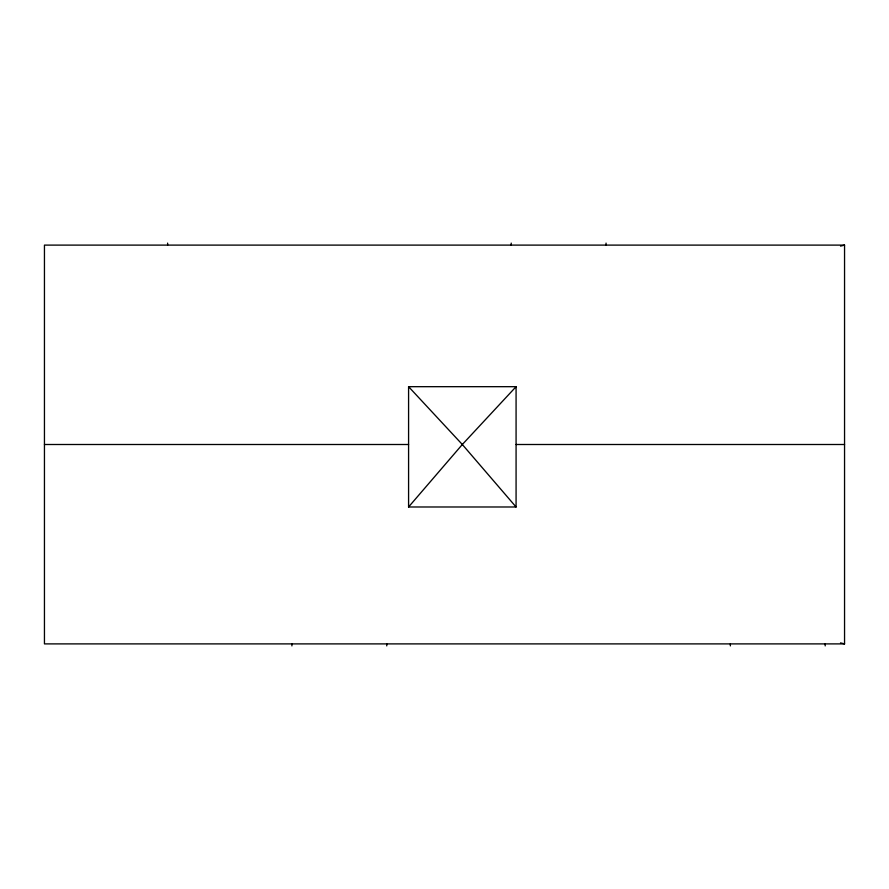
<?xml version="1.0" encoding="UTF-8"?>
<svg xmlns="http://www.w3.org/2000/svg" width="889" height="889" viewBox="0 0 889 889"><rect width="100%" height="100%" fill="white"/><g stroke="black" fill="none" stroke-linecap="round" stroke-linejoin="round"><path stroke-width="1.33" d="M408.584 506.986L462.324 444.5L516.076 386.682L408.584 386.682L408.584 506.986L516.076 506.986L516.076 386.682M840.505 246.109L844.55 245.108L844.55 643.892L44.45 643.892L44.45 245.108L844.55 245.108M44.45 444.5L408.584 444.5M516.076 444.5L844.55 444.5M840.505 642.891L844.55 643.892M408.584 386.682L462.324 444.5L516.076 506.986M825.192 643.892L825.192 645.903M730.358 643.892L730.358 645.903M606.054 243.097L606.054 245.108M511.219 243.097L511.219 245.108M386.759 643.892L386.759 645.903M291.914 643.892L291.914 645.903M167.621 243.097L167.621 245.108"/></g></svg>
